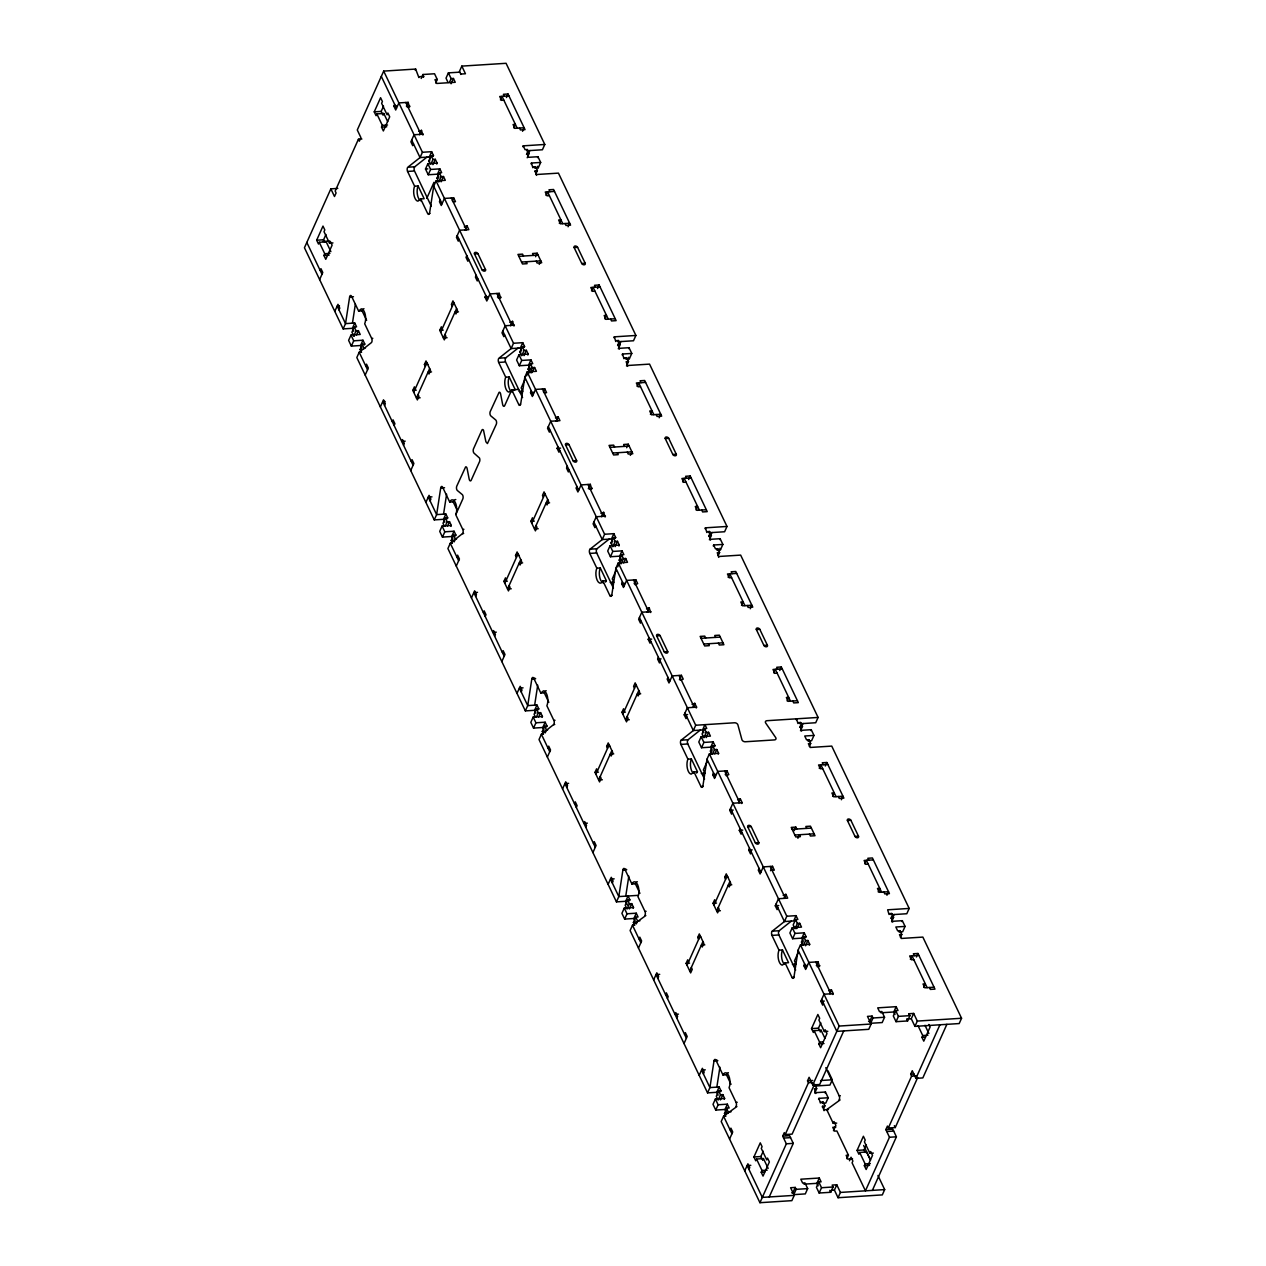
<?xml version="1.0" encoding="UTF-8"?>
<svg xmlns="http://www.w3.org/2000/svg" width="1266" height="1266" viewBox="0 0 1266 1266"><rect width="100%" height="100%" fill="white"/><g stroke="black" fill="none" stroke-linecap="round" stroke-linejoin="round"><path stroke-width="1.5" d="M363.975 308.714A8.688 3.988 86.4 0 0 362.076 310.819L358.61 311.04L351.552 296.26A2.611 1.203 86.4 0 0 349.622 296.972L345.523 323.621L343.149 328.907L352.391 328.321L354.765 323.02L345.523 323.621L337.183 306.103L339.494 305.961M352.454 323.178L355.366 304.141M439.856 168.869L437.466 174.17L428.24 174.755L430.614 169.454L439.856 168.869L441.676 172.698L439.365 172.841L436.992 178.142L438.811 181.956L441.185 176.654L443.496 176.512L445.315 180.326L436.074 180.911L433.7 186.213L429.617 212.862A2.611 1.203 86.4 0 1 427.671 213.574L420.692 198.952L417.938 201.167A8.688 3.988 86.4 0 1 414.093 195.534A8.688 3.988 86.4 0 1 414.615 186.213L407.573 171.432A2.611 1.203 86.4 0 1 407.842 167.207L420.043 157.57L422.417 152.268L383.693 71.102L415.644 69.06L418.888 77.59M456.124 513.838A8.688 3.988 86.4 0 0 455.127 502.143A8.688 3.988 86.4 0 0 449.715 502.032L442.657 487.252A2.611 1.203 86.4 0 0 440.71 487.964L436.628 514.613L434.254 519.899L443.48 519.313L445.869 514.012L436.628 514.613L428.272 497.095L431.975 496.858M443.559 514.17L446.613 494.183M530.945 359.861L528.571 365.162L519.329 365.747L521.719 360.446L530.945 359.861L532.764 363.69L530.454 363.833L528.08 369.134L529.9 372.948L532.29 367.646L534.584 367.504L536.42 371.318L527.178 371.903L524.804 377.205L520.706 403.854A2.611 1.203 86.4 0 1 518.775 404.566L511.749 389.865L518.68 389.422M534.917 678.165L533.761 678.244A2.611 1.203 86.4 0 0 531.815 678.956L527.732 705.605L525.343 710.891L534.584 710.305L536.958 705.004L527.732 705.605L519.376 688.087L523.064 687.849M534.648 705.162L537.718 685.175M621.4 563.053L623.378 558.638L625.689 558.496L627.509 562.31L618.283 562.895L615.893 568.197L611.81 594.846A2.611 1.203 86.4 0 1 609.864 595.558L602.885 580.936A8.688 3.988 86.4 0 1 597.251 580.382A8.688 3.988 86.4 0 1 596.824 568.197L589.766 553.416A2.611 1.203 86.4 0 1 590.035 549.191L602.236 539.553L604.61 534.252L527.178 371.903M626.005 869.156L624.85 869.236A2.611 1.203 86.4 0 0 622.904 869.948L618.821 896.581L616.447 901.883L626.148 901.265M625.752 896.154L628.822 876.167M712.505 754.045L714.483 749.63L716.793 749.488L718.613 753.302L709.371 753.887L706.998 759.189L702.915 785.838A2.611 1.203 86.4 0 1 700.968 786.55L693.99 771.928L691.236 774.143A8.688 3.988 86.4 0 1 687.391 768.509A8.688 3.988 86.4 0 1 687.913 759.189L680.871 744.408A2.611 1.203 86.4 0 1 681.14 740.183L693.325 730.545L695.714 725.244L618.283 562.895M717.11 1060.148L715.955 1060.228A2.611 1.203 86.4 0 0 714.008 1060.94L709.925 1087.573L707.552 1092.875L716.778 1092.289L719.151 1086.988L709.925 1087.573L701.57 1070.071L705.273 1069.833M716.841 1087.146L719.911 1067.159M803.594 945.037L805.572 940.622L807.882 940.48L809.702 944.294L800.476 944.879L798.086 950.18L794.004 976.83A2.611 1.203 86.4 0 1 792.057 977.542L785.094 962.92L782.341 965.135A8.688 3.988 86.4 0 1 778.495 959.501A8.688 3.988 86.4 0 1 779.017 950.18L771.959 935.4A2.611 1.203 86.4 0 1 772.228 931.175L784.429 921.537L786.803 916.236L709.371 753.887M337.785 188.412L330.853 188.856L304.441 247.74L343.149 328.907M383.693 71.102L357.281 129.987L360.921 137.614L359.338 141.159L358.42 139.244L361.886 139.023M358.42 139.244L335.174 191.055L336.091 192.97L334.493 196.499L330.853 188.856M330.885 251.649L326.185 241.822L319.269 242.265L318.478 244.037L316.658 240.224L322.988 226.092L324.808 229.906L324.017 231.678L329.492 243.135L332.958 242.914M376.857 113.908L376.065 115.681L374.245 111.851L380.591 97.719L382.411 101.549L381.62 103.306L387.079 114.763L387.871 113.006L389.706 116.82L383.361 130.952L381.541 127.138L382.332 125.366L376.857 113.908L383.788 113.465L387.697 121.647M324.792 242.328L323.574 239.78L325.963 234.479M382.395 113.956L381.177 111.408L383.551 106.122M382.997 115.238L383.788 113.465M329.492 243.135L330.284 241.363L332.103 245.177L325.758 259.308L323.938 255.495L324.729 253.722L319.269 242.265M320.171 270.449L320.963 268.693L322.783 272.506L319.618 279.58M409.535 107.04L408.111 102.34L398.885 102.926L395.704 110L393.884 106.17L394.675 104.413M415.169 70.121L415.644 69.06M406.402 106.17L408.111 102.34M407.241 107.199L409.931 106.17M421.198 78.476L422.986 74.504L434.539 73.76L437.261 79.489L435.678 83.018M423.509 77.289L422.986 74.504M334.794 311.404L337.975 304.346L339.794 308.16L339.003 309.933M418.777 131.379L421.483 130.351L422.907 135.051M413.507 143.881L412.716 145.653L410.896 141.824L414.061 134.766L423.303 134.18M419.489 134.766L421.483 130.351M459.938 72.146L448.386 72.874L446.012 78.175L448.053 82.48M449.541 82.148L451.123 78.603L448.386 72.874M451.06 83.762L453.434 78.46L451.123 78.603M526.64 150.781L542.418 149.768L544.791 144.466L506.068 63.3L461.821 66.117L459.447 71.418L460.903 74.472M430.187 158.899L429.269 156.984L431.643 151.683L422.417 152.268M354.306 336.076L351.901 332.293L354.274 326.992L356.585 326.85L354.765 323.02M430.155 163.82L428.778 160.94L431.168 155.655L433.478 155.496L431.643 151.683M353.72 336.107L356.094 330.806L358.405 330.663L360.224 334.477L350.999 335.079L348.609 340.38L351.347 346.109L360.588 345.507L362.962 340.222L353.72 340.807L351.347 346.109M428.24 174.755L425.503 169.027L427.876 163.725L437.118 163.14L435.298 159.326L432.988 159.469L431.01 163.884M433.083 156.383L433.478 155.496M356.426 335.079L358.405 330.663M432.909 164.627L435.298 159.326M436.723 164.026L437.118 163.14M426.784 198.366L433.985 182.288M361.459 352.344L360.098 349.479L362.472 344.178L364.782 344.036L362.962 340.222M364.386 344.922L364.782 344.036M363.896 348.878L362.472 344.178M441.122 181.813L443.496 176.512M365.716 365.953L366.507 364.181L368.343 368.01L365.162 375.068M440.236 199.901L439.444 201.674L441.264 205.488L444.429 198.43L453.671 197.844L455.491 201.658L453.181 201.8M452.342 200.788L453.671 197.844M500.434 99.887L502.016 96.358L517.193 128.183M506.447 97.545L508.03 94.001L503.409 94.301L504.327 96.216M380.354 406.908L383.519 399.834L385.339 403.648L384.548 405.421M464.321 226.883L467.027 225.854L468.847 229.668L459.605 230.254L456.44 237.328L458.26 241.141L459.052 239.385M465.049 230.27L467.027 225.854M513.79 127.898L515.373 124.369L513.062 124.511L514.882 128.341L524.124 127.755L522.542 131.284M392.286 421.657L393.077 419.885L394.913 423.714L394.122 425.471M466.806 255.605L466.015 257.378L467.834 261.192L468.626 259.435M418.033 394.501L418.951 396.4L417.369 399.929L412.811 390.387L414.393 386.858L415.295 388.757M425.344 366.396L424.426 364.481L426.009 360.952L430.567 370.495L428.984 374.024L428.082 372.125L431.532 371.903M444.983 334.43L445.901 336.345L444.303 339.874L439.761 330.331L441.343 326.802L442.245 328.701M522.842 146.729L523.238 145.843L544.791 144.466M413.713 392.302L426.927 362.851M440.663 332.246L453.877 302.796M526.972 150.401L527.368 149.515L525.058 149.657L523.238 145.843M429.665 368.58L416.451 398.03L420.138 397.793M456.615 308.524L443.401 337.975L447.088 337.737M526.482 154.373L529.188 153.344L527.368 149.515M527.21 157.759L529.188 153.344M476.206 275.355L475.415 277.112L477.25 280.941L478.042 279.169M403.522 445.205L404.313 443.448L402.493 439.619L401.702 441.391L405.167 441.169M531.04 163.915L531.435 163.029L540.677 162.444L537.939 156.715L528.713 157.3L526.878 153.487M532.859 167.745L531.435 163.029M537.544 157.601L537.939 156.715M535.17 167.587L535.565 166.701L533.255 166.859M534.695 171.559L537.385 170.53L535.565 166.701M534.6 167.982L538.303 167.745L540.677 162.444M535.676 174.36L537.385 170.53M536.515 175.373L535.091 170.673M411.276 461.441L412.067 459.685L413.887 463.498L410.722 470.572M500.64 298.032L499.215 293.332L489.974 293.918L486.809 300.991L484.989 297.162L485.78 295.405M497.491 297.162L499.215 293.332M498.329 298.19L501.035 297.146M545.978 195.391L547.561 191.846L562.753 223.686M535.581 256.729L537.164 253.2L532.559 253.485L533.461 255.4M425.898 502.396L429.063 495.338L430.883 499.152L430.092 500.925M509.866 322.371L512.572 321.342L513.996 326.042M504.612 334.873L503.821 336.645L501.985 332.816L505.166 325.758L514.392 325.172M510.594 325.758L512.572 321.342M539.237 264.372L540.819 260.828L521.576 262.062M559.335 223.402L560.933 219.873L558.623 220.015L560.442 223.829L569.668 223.243L568.086 226.772M436.074 180.911L513.505 343.26L511.132 348.561L498.946 358.199A2.611 1.203 86.4 0 0 498.662 362.424L505.72 377.205A8.688 3.988 86.4 0 0 505.102 386.083A8.688 3.988 86.4 0 0 508.6 392.064L511.369 390.719M521.592 350.524L520.373 347.976L522.747 342.675L513.505 343.26M444.366 526.15L443.005 523.285L445.379 517.984L447.689 517.841L445.869 514.012M521.244 354.812L519.883 351.932L522.257 346.647L524.567 346.488L522.747 342.675M445.221 526.213L447.199 521.798L449.509 521.655L451.329 525.469L442.087 526.07L439.713 531.372L442.451 537.101L451.677 536.499L454.067 531.214L444.825 531.799L442.451 537.101M521.703 355.762L524.077 350.46L526.387 350.318L528.207 354.132L518.981 354.717L516.607 360.019L519.329 365.747M447.294 518.728L447.689 517.841M524.171 347.375L524.567 346.488M447.531 526.07L449.509 521.655M524.013 355.619L526.387 350.318M511.749 389.865L504.675 405.658A2.611 1.203 86.4 0 1 502.649 404.519L500.624 394.043A2.611 1.203 86.4 0 0 499.105 392.286L490.227 411.577A2.611 1.203 86.4 0 0 490.812 415.897L495.718 419.964A2.611 1.203 86.4 0 1 496.304 424.284L487.442 443.575L485.907 441.818L483.517 430.25A2.611 1.203 86.4 0 0 481.871 430.203L473.484 448.876A2.611 1.203 86.4 0 0 474.07 453.196L479.498 458.039A2.611 1.203 86.4 0 1 479.561 461.599L471.189 480.257A2.611 1.203 86.4 0 1 469.18 479.118L467.138 468.642A2.611 1.203 86.4 0 0 465.619 466.901L456.757 486.176A2.611 1.203 86.4 0 0 457.343 490.496L462.248 494.563A2.611 1.203 86.4 0 1 462.834 498.899L455.744 514.692L462.755 529.394A2.611 1.203 86.4 0 1 462.486 533.619L450.285 543.256L447.911 548.558L525.343 710.891M450.933 526.355L451.329 525.469M527.811 355.018L528.207 354.132M452.405 543.019L451.202 540.471L453.576 535.17L455.887 535.027L454.067 531.214M525.026 379.309L521.165 387.918L522.083 389.833L520.5 393.362M526.577 375.875L529.663 368.992M455.491 535.914L455.887 535.027M454.083 541.943L455.396 539L453.576 535.17M534.584 367.504L531.641 372.837M456.82 556.945L457.612 555.173L459.431 559.002L456.266 566.06M544.269 392.792L546.58 392.65L544.76 388.836L535.534 389.422L532.353 396.48L530.533 392.666L531.324 390.893M543.446 391.78L544.76 388.836M591.523 290.879L593.121 287.35L608.297 319.174M597.552 288.537L599.135 284.992L594.514 285.293L595.416 287.208M471.443 597.9L474.623 590.826L476.443 594.64L475.652 596.413M555.426 417.875L558.132 416.846L559.952 420.66L550.71 421.246L547.545 428.319L549.365 432.133L550.156 430.377M556.138 421.262L558.132 416.846M604.895 318.89L606.477 315.361L604.167 315.503L605.987 319.333L615.229 318.747M483.39 612.649L484.182 610.877L486.002 614.706L485.21 616.463M559.714 450.427L558.923 452.184L557.103 448.37L557.895 446.597M509.138 585.478L510.04 587.392L508.457 590.921L503.9 581.379L505.482 577.85L506.4 579.749M516.433 557.388L515.531 555.473L517.114 551.944L521.671 561.487L520.089 565.016L519.171 563.117L522.636 562.895M536.088 525.422L536.99 527.336L535.407 530.865L530.85 521.323L532.432 517.794L533.35 519.693M613.947 337.721L614.342 336.835L635.896 335.458L558.448 173.126L536.911 174.486M504.817 583.294L518.031 553.843M531.767 523.222L544.981 493.787M615.767 341.535L614.342 336.835M618.077 341.393L618.473 340.507L616.162 340.649M520.753 559.572L507.555 589.022L511.242 588.785M547.703 499.516L534.505 528.966L538.192 528.729M617.586 345.365L620.293 344.336L618.473 340.507M618.314 348.751L620.293 344.336M619.406 349.179L617.982 344.479M567.31 466.347L566.519 468.103L568.339 471.933L569.13 470.161M494.626 636.197L495.417 634.44L493.598 630.61L492.806 632.383L496.272 632.161M622.144 354.907L622.54 354.021L631.781 353.436L629.044 347.707L619.802 348.292M623.964 358.721L622.54 354.021M628.648 348.593L629.044 347.707M635.896 335.458L633.506 340.76L617.729 341.773M626.274 358.579L626.67 357.692L624.36 357.851M625.705 358.974L629.392 358.737L631.781 353.436M626.512 365.937L628.49 361.522L626.67 357.692M627.604 366.365L626.179 361.665L628.49 361.522M502.365 652.433L503.156 650.677L504.992 654.49L501.811 661.564M576.885 486.397L576.077 488.154L577.913 491.983L581.078 484.91L590.32 484.324L591.744 489.024M588.326 488.739L590.32 484.324M589.434 489.182L592.14 488.138M637.083 386.383L638.665 382.838L653.842 414.678M626.686 447.721L628.268 444.192L623.647 444.477L624.565 446.392M517.003 693.388L520.168 686.33L521.988 690.144L521.196 691.916M600.97 513.363L603.676 512.334L605.101 517.034M595.7 525.865L594.909 527.637L593.089 523.808L596.254 516.75L605.496 516.164M601.698 516.75L603.676 512.334M630.326 455.364L631.908 451.82L612.665 453.054M650.439 414.393L652.022 410.864L649.711 411.007L651.531 414.821L660.773 414.235L659.19 417.764M612.681 541.516L611.462 538.968L613.852 533.666L604.61 534.252M535.455 717.142L534.094 714.277L536.467 708.976L538.778 708.833L536.958 705.004M613.361 537.639L615.181 541.452L612.807 546.754L610.987 542.924L613.361 537.639L615.672 537.48L613.852 533.666M536.309 717.205L538.303 712.79L540.598 712.647L542.434 716.461L533.192 717.062L530.818 722.364L533.54 728.092L542.782 727.491L545.155 722.206L535.929 722.791L533.54 728.092M615.181 541.452L617.491 541.31L619.311 545.124L610.07 545.709L607.696 551.011L610.434 556.739L619.675 556.154L622.049 550.852L612.807 551.438L610.434 556.739M538.382 709.704L538.778 708.833M615.276 538.366L615.672 537.48M538.62 717.062L540.598 712.647M615.118 546.611L617.491 541.31M542.038 717.347L542.434 716.461M618.916 546.01L619.311 545.124M543.51 734.011L542.291 731.463L544.681 726.162L546.975 726.019L545.155 722.206M621.005 563.94L619.185 560.126L621.559 554.825L623.869 554.666L622.049 550.852M616.131 570.301L612.269 578.91L613.187 580.825L611.589 584.354M617.681 566.867L620.767 559.983M546.58 726.906L546.975 726.019M545.171 732.935L546.501 729.991L544.681 726.162M623.711 562.911L625.689 558.496M547.925 747.937L548.716 746.165L550.536 749.994L547.355 757.052M634.978 584.67L637.684 583.642L635.864 579.828L626.623 580.414L623.458 587.471L621.638 583.658L622.429 581.885M634.139 583.642L635.864 579.828M682.627 481.871L684.21 478.342L699.402 510.166M688.641 479.529L690.223 475.984L685.618 476.285L686.52 478.2M562.547 788.892L565.712 781.818L567.532 785.632L566.741 787.405M646.515 608.867L649.221 607.838L650.645 612.538M641.261 621.369L640.454 623.125L638.634 619.311L641.815 612.238L651.04 611.652M647.243 612.253L649.221 607.838M695.984 509.881L697.566 506.353L695.271 506.495L697.091 510.325L706.317 509.739M574.495 803.641L575.286 801.869L577.106 805.698L576.315 807.455M650.819 641.419L650.028 643.175L648.208 639.362L648.999 637.589M600.226 776.469L601.144 778.384L599.562 781.913L595.004 772.371L596.587 768.842L597.505 770.741M607.538 748.38L606.636 746.465L608.218 742.936L612.776 752.479L611.177 756.008L610.275 754.109L613.741 753.887M627.176 716.414L628.094 718.328L626.512 721.857L621.954 712.315L623.537 708.786L624.455 710.685M705.035 528.713L705.431 527.827L726.985 526.45L649.553 364.117L627.999 365.478M595.906 774.286L609.12 744.835M622.856 714.214L636.07 684.779M706.855 532.527L705.431 527.827M709.166 532.385L709.561 531.498L707.267 531.641M611.858 750.564L598.644 780.014L602.347 779.777M638.808 690.508L625.594 719.958L629.297 719.721M708.691 536.357L711.397 535.328L709.561 531.498M709.403 539.743L711.397 535.328M710.511 540.171L709.087 535.471M660.235 661.153L659.444 662.925L657.624 659.095L658.415 657.339M585.731 827.189L586.522 825.432L584.702 821.602L583.895 823.375L587.361 823.153M713.233 545.899L713.644 545.013L722.87 544.427L720.132 538.699L710.906 539.284M719.737 539.585L720.132 538.699M726.985 526.45L724.611 531.752L708.833 532.764M717.363 549.571L717.775 548.684L715.464 548.843L713.644 545.013M716.793 549.966L720.496 549.729L722.87 544.427M718.265 555.457L719.594 552.514L717.775 548.684M718.708 557.356L717.284 552.656L719.594 552.514M593.469 843.425L594.26 841.668L596.08 845.482L592.915 852.556M667.973 677.389L667.182 679.146L669.002 682.975L672.183 675.902L681.409 675.316L683.229 679.13L680.522 680.174M679.431 679.731L681.409 675.316M728.172 577.375L729.754 573.83L744.946 605.67M608.091 884.38L611.272 877.322L613.092 881.136L612.301 882.908M686.805 716.857L686.014 718.629L684.194 714.799L687.359 707.741L696.601 707.156L694.765 703.326L692.075 704.355M693.056 707.156L694.765 703.326M741.544 605.385L743.126 601.856L740.816 601.999L742.636 605.813L751.877 605.227L750.279 608.756M696.205 708.026L696.601 707.156M626.559 908.133L625.198 905.269L627.572 899.968L629.882 899.825L628.063 895.996L625.689 901.297L627.509 905.127M704.466 728.63L706.286 732.444L703.896 737.746L702.076 733.916L704.466 728.63L706.76 728.472L704.94 724.658L702.567 729.96L703.928 732.824M627.018 909.083L629.392 903.782L631.702 903.639L633.522 907.453L624.296 908.054L621.907 913.34L624.644 919.084L633.886 918.483L636.26 913.182L627.018 913.783L624.644 919.084M706.286 732.444L708.596 732.302L710.416 736.116L701.174 736.701L698.8 742.003L701.522 747.731L710.764 747.146L713.138 741.844L703.912 742.43L701.522 747.731M629.487 900.696L629.882 899.825M629.329 908.941L631.702 903.639M706.206 737.603L708.596 732.302M633.127 908.339L633.522 907.453M634.757 925.319L633.396 922.455L635.769 917.154L638.08 917.011L636.26 913.182M711.65 753.982L710.273 751.118L712.663 745.816L714.974 745.658L713.138 741.844M707.235 761.293L703.374 769.902L704.276 771.817L702.693 775.346M710.321 754.409L711.856 750.975M714.562 746.544L714.974 745.658M636.276 923.927L637.589 920.983L635.769 917.154M714.799 753.903L716.793 749.488M718.218 754.188L718.613 753.302M639.014 938.929L639.805 937.157L641.625 940.986L638.46 948.044M726.083 775.662L728.789 774.634L726.953 770.82L717.727 771.405L714.546 778.463L712.726 774.65L713.518 772.877M725.244 774.634L726.953 770.82M773.732 672.863L775.314 669.334L790.49 701.158M779.745 670.521L781.328 666.976L776.707 667.277L777.625 669.192M653.652 979.884L656.817 972.81L658.636 976.624L657.845 978.396M732.349 812.361L731.558 814.117L729.738 810.303L732.903 803.23L742.145 802.644L740.325 798.83L737.619 799.859M738.6 802.66L740.325 798.83M787.088 700.873L788.671 697.344L786.36 697.487L788.18 701.317L797.422 700.731M741.749 803.53L742.145 802.644M665.584 994.633L666.375 992.861L668.195 996.69L667.404 998.447M741.923 832.411L741.116 834.167L739.297 830.354L740.088 828.581M691.331 967.461L692.249 969.376L690.65 972.905L686.109 963.363L687.691 959.834L688.593 961.733M698.642 939.356L697.724 937.457L699.307 933.928L703.864 943.471L702.282 947L701.364 945.101L704.83 944.879M718.281 907.405L719.199 909.32L717.6 912.849L713.043 903.307L714.641 899.778L715.543 901.677M725.592 879.3L724.674 877.401L726.257 873.857L730.814 883.415L729.232 886.944L728.314 885.029L731.78 884.807M796.14 719.705L796.536 718.819L797.96 723.519M687.011 965.278L700.225 935.827M713.961 905.206L727.175 875.771M800.27 723.377L800.666 722.49L798.355 722.633M689.748 971.006L702.962 941.556M729.912 881.5L716.698 910.95L720.386 910.713M799.78 727.349L802.486 726.32L800.666 722.49M800.508 730.735L802.486 726.32M801.6 731.162L800.175 726.462M751.324 852.145L750.532 853.901L748.712 850.087L749.504 848.315M676.819 1018.18L677.611 1016.424L675.791 1012.594L675 1014.367L678.465 1014.145M810.841 730.577L811.237 729.691L801.995 730.276M719.104 556.47L740.657 555.109L818.089 717.442L815.715 722.744L799.938 723.756M808.468 740.563L808.863 739.676L806.553 739.835L804.733 736.005L813.975 735.419L811.237 729.691M813.975 735.419L811.585 740.721L807.898 740.958M809.37 746.449L810.683 743.506L808.863 739.676M684.574 1034.417L685.365 1032.66L687.185 1036.474L684.004 1043.548M759.078 868.381L758.287 870.138L760.106 873.967L763.271 866.893L772.513 866.308L774.333 870.122L772.023 870.28M770.535 870.723L772.513 866.308M819.276 768.367L820.859 764.822L836.051 796.662M794.257 830.638L795.839 827.109L791.218 827.394L795.776 836.953L800.397 836.652L799.479 834.737L797.896 838.282M825.29 766.009L826.872 762.48L822.251 762.765L823.169 764.68M699.196 1075.372L702.361 1068.314L704.181 1072.128L703.39 1073.9M777.894 907.849L777.102 909.621L775.283 905.791L778.463 898.733L787.689 898.148L785.87 894.318L783.163 895.347M784.16 898.148L785.87 894.318M832.632 796.377L834.215 792.848L831.904 792.991L833.74 796.805L842.966 796.219L841.384 799.748M786.803 916.236L796.045 915.65L793.671 920.952L784.429 921.537L776.074 904.035M718.677 1090.96L720.496 1094.774L718.107 1100.075L716.287 1096.261L718.677 1090.96L720.987 1090.817L719.151 1086.988M795.554 919.622L797.374 923.436L795.001 928.738L793.181 924.908L795.554 919.622L797.865 919.464L796.045 915.65M720.496 1094.774L722.807 1094.631L724.627 1098.445L715.385 1099.046L713.011 1104.332L715.749 1110.076L724.975 1109.475L727.349 1104.174L718.123 1104.775L715.749 1110.076M797.374 923.436L799.685 923.294L801.505 927.108L792.279 927.693L789.889 932.995L792.627 938.723L801.869 938.138L804.242 932.836L795.001 933.422L792.627 938.723M720.576 1091.688L720.987 1090.817M720.417 1099.932L722.807 1094.631M799.685 923.294L796.725 928.627M724.231 1099.331L724.627 1098.445M725.861 1116.311L724.484 1113.447L726.874 1108.146L729.184 1108.003L727.349 1104.174M802.739 944.974L801.378 942.11L803.752 936.808L806.062 936.65L804.242 932.836M798.324 952.285L794.462 960.894L795.38 962.809L793.798 966.338M801.41 945.401L802.961 941.967M805.667 937.536L806.062 936.65M728.298 1112.846L726.874 1108.146M805.508 945.781L807.882 940.48M809.306 945.18L809.702 944.294M730.118 1129.921L730.909 1128.148L732.729 1131.978L729.564 1139.036M819.482 966.512L818.058 961.812L808.816 962.397L805.651 969.455L803.831 965.642L804.622 963.869M816.348 965.626L818.058 961.812M817.171 966.654L819.877 965.626M864.82 863.855L866.403 860.326L881.595 892.15M744.74 1170.876L747.905 1163.802L749.741 1167.616L748.95 1169.388M823.454 1003.337L822.663 1005.109L820.843 1001.295L824.008 994.221L833.25 993.636L831.414 989.822L828.708 990.851M756.53 1159.023L755.739 1160.795L753.919 1156.982L760.265 1142.85L762.085 1146.664L761.293 1148.436L766.753 1159.893L767.544 1158.121L769.38 1161.951L763.034 1176.082L761.214 1172.253L762.005 1170.496L756.53 1159.023L763.461 1158.58L768.145 1168.407M824.973 1038.405L821.064 1030.223L814.133 1030.666L813.342 1032.439L811.522 1028.609L817.868 1014.477L819.688 1018.307L818.896 1020.064L824.356 1031.537L827.822 1031.315M829.705 993.652L831.414 989.822M878.193 891.865L879.775 888.336L877.465 888.479L879.284 892.308L888.526 891.723L886.928 895.252M832.838 994.522L833.25 993.636M762.069 1159.086L760.85 1156.538L763.224 1151.237M819.656 1030.714L818.453 1028.166L820.827 1022.881M762.67 1160.352L763.461 1158.58M820.273 1031.996L821.064 1030.223M824.356 1031.537L825.147 1029.764L826.967 1033.578L820.637 1047.71L818.801 1043.896L819.608 1042.124L814.133 1030.666M877.955 1175.481L884.681 1189.597L882.307 1194.898L838.045 1197.715L840.418 1192.43L836.779 1184.786L832.158 1185.071L833.075 1186.986L830.702 1192.287L819.149 1193.015L816.412 1187.286L818.801 1181.985L821.112 1181.843L819.276 1178.029L800.808 1179.2L802.628 1183.03L804.939 1182.871L807.676 1188.6L805.303 1193.901L793.75 1194.645L796.124 1189.344L795.222 1187.429L790.601 1187.73L794.241 1195.373L791.867 1200.659L759.932 1202.7L786.344 1143.815L782.705 1136.172L784.287 1132.643L785.205 1134.558L792.12 1134.114L814.576 1084.092M785.205 1134.558L808.452 1082.747L807.534 1080.832L809.116 1077.303L812.772 1084.93L819.688 1084.503L843.742 1030.92M812.772 1084.93L839.184 1026.061L800.476 944.879M889.064 914.511L887.64 909.811L909.178 908.434L831.746 746.101L810.208 747.462L808.373 743.648L810.683 743.506M814.481 1085.706L814.877 1084.835L816.697 1088.649L814.718 1093.064M891.375 914.368L891.77 913.482L889.46 913.625M890.884 918.341L893.59 917.296L891.77 913.482M891.612 921.727L893.59 917.296M769.237 1196.956L793.276 1143.372L789.636 1135.744L782.705 1136.172M815.81 1093.492L814.386 1088.792L816.697 1088.649M892.704 922.154L891.28 917.454M818.548 1099.22L818.944 1098.35L828.186 1097.749L825.448 1092.02L816.222 1092.621M820.368 1103.05L818.944 1098.35M825.052 1092.906L825.448 1092.02M901.946 921.569L902.342 920.683L893.1 921.268M828.043 1070.862L832.3 1079.787L829.926 1085.089L814.244 1086.086M909.178 908.434L906.804 913.736L891.137 914.732M822.678 1102.908L823.074 1102.021L820.764 1102.164M899.572 931.554L899.968 930.668L897.657 930.827L895.837 926.997L905.063 926.411L902.342 920.683M822.188 1106.864L824.894 1105.835L823.074 1102.021M828.186 1097.749L825.812 1103.05L822.109 1103.287M905.063 926.411L902.69 931.713L899.002 931.95M823.58 1108.779L824.894 1105.835M900.458 937.441L901.788 934.498L899.968 930.668M824.024 1110.693L822.583 1105.978M795.222 1187.429L792.848 1192.73L791.693 1192.809M901.788 934.498L899.477 934.64L901.297 938.454L922.851 937.093L961.559 1018.26L959.185 1023.561L914.938 1026.378L917.312 1021.076L913.672 1013.433L909.051 1013.734L909.953 1015.648L907.58 1020.95L896.043 1021.678L893.305 1015.949L895.679 1010.648L897.99 1010.505L896.17 1006.676L877.702 1007.863L879.522 1011.676L881.832 1011.534L884.554 1017.263L882.18 1022.564L870.644 1023.292L869.726 1021.393L872.1 1016.092L867.479 1016.376L871.135 1024.02L868.745 1029.321L836.81 1031.363L821.634 999.523M870.644 1023.292L873.018 1017.991L872.1 1016.092M836.715 1123.116L833.25 1123.338L834.041 1121.581L835.861 1125.395L833.487 1130.696M910.381 959.359L911.963 955.814L927.139 987.654M916.394 957.001L917.977 953.472L913.356 953.757L914.274 955.672M818.121 1185.878L816.902 1183.33L819.276 1178.029M894.999 1014.525L893.796 1011.977L896.17 1006.676M819.149 1193.015L821.523 1187.73L818.801 1181.985M896.043 1021.678L898.417 1016.376L895.679 1010.648M908.656 1014.62L909.051 1013.734M846.843 1158.707L848.442 1155.178L836.889 1130.981L834.579 1131.124L832.759 1127.31L835.845 1127.12M923.737 987.369L925.319 983.84L923.009 983.983L924.829 987.797L934.071 987.211M838.045 1197.715L834.405 1190.087L836.779 1184.786M914.938 1026.378L911.283 1018.734L913.672 1013.433M849.47 1160.764L851.053 1157.235L852.873 1161.049L852.081 1162.821L865.438 1190.831L889.476 1137.248L885.836 1129.604L887.419 1126.075L888.336 1127.99L895.268 1127.547L917.708 1077.508M870.502 1160.194L866.593 1152.013L859.677 1152.456L858.886 1154.228L857.066 1150.398L863.396 1136.267L865.216 1140.096L864.425 1141.853L869.9 1153.31L873.366 1153.104M865.2 1152.503L863.982 1149.955L866.371 1144.67M869.9 1153.31L870.692 1151.554L872.511 1155.367L866.166 1169.499L864.346 1165.685L865.137 1163.913L859.677 1152.456M928.896 1024.463L930.114 1027.011L923.769 1041.143L921.949 1037.329L922.74 1035.556L918.056 1025.729M888.336 1127.99L911.583 1076.163L910.681 1074.264L912.264 1070.72L915.904 1078.363L922.835 1077.92L946.873 1024.336M915.904 1078.363L939.942 1024.78M872.369 1190.388L896.407 1136.805L892.767 1129.161L885.836 1129.604M358.61 311.04L361.332 308.825A8.688 3.988 86.4 0 1 365.209 314.427A8.688 3.988 86.4 0 1 364.687 323.779L371.666 338.402A2.611 1.203 86.4 0 1 371.381 342.627L359.196 352.264L356.822 357.566L434.254 519.899M533.761 678.244L540.804 693.024L543.525 690.809A8.688 3.988 86.4 0 1 547.403 696.411A8.688 3.988 86.4 0 1 546.88 705.763L553.859 720.386A2.611 1.203 86.4 0 1 553.59 724.611L541.389 734.248L539.015 739.55L616.447 901.883M408.997 167.144L414.773 166.764L426.959 157.126M527.052 152.964L530.106 150.559M500.102 358.136L505.862 357.756L518.063 348.118M618.156 343.956L621.195 341.551M590.035 549.191L596.966 548.748L609.168 539.11M709.245 534.948L712.299 532.543M681.14 740.183L688.071 739.74L700.256 730.102M800.349 725.94L803.388 723.535M645.834 915.524L632.494 925.24L630.104 930.542L707.552 1092.875M772.228 931.175L779.16 930.732L791.361 921.094M891.438 916.932L894.492 914.527M736.939 1106.516L723.582 1116.232L721.209 1121.534L759.932 1202.7M840.07 1099.948L826.73 1109.649L833.25 1123.338M419.283 76.704L423.904 76.403M460.84 74.061L465.461 73.76L461.821 66.117M437.261 79.489L434.966 79.647L436.786 83.461L455.254 82.29L453.434 78.46M508.948 95.915L499.706 96.501L501.526 100.331L503.836 100.172M393.884 106.17L397.35 105.948M374.245 111.851L381.177 111.408M382.332 125.366L387.523 125.033M381.541 127.138L386.731 126.806M429.269 156.984L420.043 157.57L411.687 140.067M428.778 160.94L429.934 160.877M425.503 169.027L427.813 168.884M407.573 171.432L413.349 171.068M436.992 178.142L438.716 178.031M414.615 186.213L418.081 185.991L424.157 198.73L420.692 198.952M554.492 191.419L545.25 192.005L547.086 195.819L549.381 195.676M428.826 213.495L429.981 213.432M316.658 240.224L323.574 239.78M322.783 241.426L329.366 240.999M324.729 253.722L329.92 253.39M323.938 255.495L329.128 255.162M474.465 253.912L477.931 253.691L485.511 269.611A1.946 1.313 24.2 0 1 484.467 271.146A1.946 1.313 24.2 0 1 482.061 269.832L474.465 253.912A1.946 1.313 24.2 0 1 475.51 252.361A1.946 1.313 24.2 0 1 477.931 253.691M574.131 247.566L577.597 247.345L585.193 263.249A1.946 1.313 24.2 0 1 584.148 264.8A1.946 1.313 24.2 0 1 581.727 263.47L574.131 247.566A1.946 1.313 24.2 0 1 575.191 246.015A1.946 1.313 24.2 0 1 577.597 247.345M518.838 256.333L538.082 255.099M482.061 269.832L485.511 269.611M581.727 263.47L585.193 263.249M349.622 296.972L353.467 296.735M600.037 286.907L590.811 287.493L592.63 291.322L594.941 291.164M484.989 297.162L488.454 296.94M458.482 311.832L455.032 312.053L455.934 313.968L457.517 310.439L452.959 300.881L451.376 304.426L452.294 306.325M439.761 330.331L443.227 330.109M371.666 338.402L372.805 338.323M364.291 348.008L365.447 347.928M360.098 349.479L361.253 349.4M361.506 352.122L359.196 352.264L367.551 369.767M520.373 347.976L511.132 348.561L502.776 331.059M519.883 351.932L521.038 351.869M424.426 364.481L427.892 364.26M498.662 362.424L504.438 362.06M528.08 369.134L530.391 368.976M505.72 377.205L509.185 376.983L515.215 389.643L513.11 390.608M412.811 390.387L416.277 390.165M645.597 382.411L636.355 382.997L638.175 386.81L640.485 386.668M519.123 391.479L522.826 391.241M385.038 401.449L382.728 401.607L413.096 465.271M530.533 392.666L533.999 392.444M518.775 404.566L520.5 404.455M565.554 444.904L569.02 444.683L576.616 460.602A1.946 1.313 24.2 0 1 575.571 462.137A1.946 1.313 24.2 0 1 573.15 460.824L565.554 444.904A1.946 1.313 24.2 0 1 566.614 443.353A1.946 1.313 24.2 0 1 569.02 444.683M665.236 438.558L668.701 438.337L676.281 454.241A1.946 1.313 24.2 0 1 675.237 455.792A1.946 1.313 24.2 0 1 672.832 454.462L665.236 438.558A1.946 1.313 24.2 0 1 666.28 437.007A1.946 1.313 24.2 0 1 668.701 438.337M557.103 448.37L560.569 448.148M609.943 447.325L629.186 446.091M573.15 460.824L576.616 460.602M672.832 454.462L676.281 454.241M440.71 487.964L444.556 487.726M691.141 477.899L681.899 478.485L683.719 482.314L686.03 482.156M449.715 502.032L453.165 501.811A8.688 3.988 86.4 0 1 455.776 499.579M549.586 502.824L546.121 503.045L547.039 504.96L548.621 501.431L544.063 491.873L542.481 495.417L543.383 497.316M530.85 521.323L534.315 521.101M462.755 529.394L463.91 529.315M462.486 533.619L463.641 533.54M455.396 539L456.551 538.92M451.202 540.471L452.358 540.392M452.025 543.146L450.285 543.256L458.64 560.759M611.462 538.968L602.236 539.553L593.881 522.051M610.987 542.924L612.143 542.861M515.531 555.473L518.997 555.252M589.766 553.416L596.697 552.973L613.44 588.089M619.185 560.126L621.495 559.968M596.824 568.197L600.29 567.975L606.351 580.714A8.688 3.988 86.4 0 1 605.48 582.075M503.9 581.379L507.365 581.157M602.885 580.936L606.351 580.714M736.685 573.403L727.459 573.989L729.279 577.802L731.59 577.66M610.228 582.471L613.915 582.233M477.519 592.361L473.832 592.599L504.185 656.263M621.638 583.658L625.103 583.436M609.864 595.558L612.174 595.416M656.658 635.896L660.124 635.674L667.72 651.594A1.946 1.313 24.2 0 1 666.66 653.129A1.946 1.313 24.2 0 1 664.254 651.816L656.658 635.896A1.946 1.313 24.2 0 1 657.703 634.345A1.946 1.313 24.2 0 1 660.124 635.674M756.34 629.55L759.79 629.329L767.386 645.233A1.946 1.313 24.2 0 1 766.341 646.784A1.946 1.313 24.2 0 1 763.92 645.454L756.34 629.55A1.946 1.313 24.2 0 1 757.385 627.999A1.946 1.313 24.2 0 1 759.79 629.329M648.208 639.362L651.673 639.14M701.032 638.317L720.275 637.083M703.769 644.046L723.013 642.812M664.254 651.816L667.72 651.594M763.92 645.454L767.386 645.233M657.624 659.095L661.074 658.874M531.815 678.956L535.66 678.718M782.246 668.891L773.004 669.477L774.824 673.306L777.134 673.148M540.804 693.024L544.269 692.803A8.688 3.988 86.4 0 1 546.184 690.698M640.691 693.815L637.225 694.037L638.127 695.952L639.726 692.423L635.168 682.865L633.586 686.409L634.488 688.308M621.954 712.315L625.42 712.093M553.859 720.386L555.014 720.307M684.194 714.799L687.644 714.578M553.59 724.611L554.745 724.532M546.501 729.991L547.656 729.912M542.291 731.463L544.032 731.352M543.114 734.138L541.389 734.248L549.745 751.751M695.714 725.244L734.549 722.775A2.611 1.741 24.2 0 1 737.888 724.848L741.923 739.692A2.611 1.741 24.2 0 0 745.263 741.765L774.444 739.914A2.611 1.741 24.2 0 0 775.662 737.54L765.724 723.076A2.611 1.741 24.2 0 1 766.943 720.702L818.089 717.442M703.041 729.928L693.325 730.545L684.985 713.043M606.636 746.465L610.085 746.244M680.871 744.408L687.786 743.965L704.545 779.081M687.913 759.189L691.378 758.967L697.455 771.706A8.688 3.988 86.4 0 1 696.585 773.067M595.004 772.371L598.47 772.149M693.99 771.928L697.455 771.706M827.79 764.395L818.548 764.981L820.368 768.794L822.678 768.652M701.317 773.463L705.02 773.225M568.624 783.353L564.921 783.591L595.289 847.255M712.726 774.65L716.192 774.428M700.968 786.55L703.279 786.408M729.738 810.303L733.204 810.082M747.763 826.888L751.229 826.666L758.809 842.586A1.946 1.313 24.2 0 1 757.764 844.121A1.946 1.313 24.2 0 1 755.343 842.808L747.763 826.888A1.946 1.313 24.2 0 1 748.807 825.337A1.946 1.313 24.2 0 1 751.229 826.666M847.429 820.542L850.894 820.321L858.49 836.225A1.946 1.313 24.2 0 1 857.43 837.775A1.946 1.313 24.2 0 1 855.025 836.446L847.429 820.542A1.946 1.313 24.2 0 1 848.473 818.991A1.946 1.313 24.2 0 1 850.894 820.321M739.297 830.354L742.762 830.132M792.136 829.309L811.379 828.075M794.874 835.038L814.117 833.803M755.343 842.808L758.809 842.586M855.025 836.446L858.49 836.225M748.712 850.087L752.178 849.866M622.904 869.948L626.765 869.71M873.334 859.883L864.108 860.469L865.928 864.298L868.239 864.14M614.168 878.841L610.465 879.079L618.821 896.581L638.238 895.347M724.674 877.401L728.14 877.18M624.85 869.236L631.908 884.016L635.374 883.795A8.688 3.988 86.4 0 1 637.273 881.69M713.043 903.307L716.509 903.085M631.908 884.016A8.688 3.988 86.4 0 1 637.558 884.57A8.688 3.988 86.4 0 1 637.985 896.755L644.948 911.378L646.103 911.298M775.283 905.791L778.748 905.57M637.589 920.983L639.9 920.825M633.396 922.455L635.706 922.313M634.219 925.13L632.494 925.24L640.833 942.743M697.724 937.457L701.19 937.236M771.959 935.4L778.891 934.957L795.649 970.072M779.017 950.18L782.483 949.959L788.56 962.698L785.094 962.92M686.109 963.363L689.559 963.141M918.879 955.387L909.653 955.972L911.473 959.786L913.783 959.644M792.421 964.455L796.108 964.217M659.713 974.345L656.025 974.583L686.394 1038.247M803.831 965.642L807.297 965.42M792.057 977.542L794.368 977.399M820.843 1001.295L824.293 1001.074M880.867 1012.8L893.796 1011.977M873.018 1017.991L884.554 1017.263M898.417 1016.376L909.953 1015.648M868.571 1021.456L869.726 1021.393M906.678 1019.035L911.283 1018.734M839.184 1026.061L871.135 1024.02M917.312 1021.076L961.559 1018.26M811.522 1028.609L818.453 1028.166M819.608 1042.124L823.058 1041.902M922.74 1035.556L927.931 1035.224M818.801 1043.896L824.008 1043.564M921.949 1037.329L925.414 1037.107M714.008 1060.94L717.854 1060.702M715.955 1060.228L722.997 1075.008L726.462 1074.787A8.688 3.988 86.4 0 1 728.377 1072.682M807.534 1080.832L812.74 1080.499M910.681 1074.264L914.131 1074.043M820.542 1080.531L832.3 1079.787M808.452 1082.747L811.917 1082.525M911.583 1076.163L916.774 1075.831M722.997 1075.008A8.688 3.988 86.4 0 1 728.646 1075.562A8.688 3.988 86.4 0 1 729.074 1087.747L736.052 1102.37L737.208 1102.29M825.78 1067.697L839.184 1095.802L840.339 1095.723M728.694 1111.975L731.004 1111.817M724.484 1113.447L726.795 1113.305M725.323 1116.121L723.582 1116.232L731.938 1133.735M824.419 1109.807L828.455 1109.554M783.607 1138.087L790.538 1137.643M886.754 1131.519L893.669 1131.076M786.344 1143.815L793.276 1143.372M889.476 1137.248L896.407 1136.805M753.919 1156.982L760.85 1156.538M857.066 1150.398L863.982 1149.955M848.442 1155.178L846.131 1155.32L847.951 1159.15L852.572 1158.849M750.817 1165.337L747.114 1165.575L762.306 1197.399L794.241 1195.373M762.005 1170.496L767.196 1170.164M865.137 1163.913L870.328 1163.581M761.214 1172.253L764.68 1172.031M864.346 1165.685L869.536 1165.353M803.973 1184.153L816.902 1183.33M796.124 1189.344L807.676 1188.6M821.523 1187.73L833.075 1186.986M831.319 1190.277L834.405 1190.087M840.418 1192.43L884.681 1189.597M508.03 94.001L525.042 129.654L520.421 129.955L519.503 128.04M599.135 284.992L616.131 320.646L611.51 320.947L610.608 319.032M690.223 475.984L707.235 511.638L702.614 511.939L701.712 510.024M781.328 666.976L798.34 702.63L793.719 702.931L792.801 701.016M826.872 762.48L843.884 798.134L839.263 798.419L838.345 796.52M917.977 953.472L934.973 989.126L930.368 989.411L929.45 987.512M549.871 191.704L548.969 189.789L553.574 189.504L570.586 225.158L565.965 225.443L565.063 223.544M640.976 382.696L640.058 380.781L644.679 380.496L661.691 416.15L657.07 416.435L656.152 414.536M732.065 573.688L731.162 571.773L735.783 571.488L752.779 607.142L748.159 607.427L747.256 605.528M868.713 860.184L867.811 858.269L872.432 857.968L889.428 893.622L884.807 893.923L883.905 892.008M537.607 166.305L538.303 167.745M628.711 357.297L629.392 358.737M719.816 548.289L720.496 549.729M924.987 1025.286L928.88 1033.483M906.899 1019.51L907.58 1020.95M537.164 253.2L541.721 262.742L537.101 263.043L536.198 261.128M628.268 444.192L632.826 453.734L628.205 454.035L627.287 452.12M715.654 637.384L714.752 635.469L719.373 635.184L723.915 644.726L719.31 645.027L718.392 643.112M806.759 828.375L805.841 826.461L810.462 826.176L815.019 835.718L810.398 836.019L809.496 834.104M523.459 256.033L522.542 254.134L517.936 254.419L522.478 263.977L527.099 263.676L526.197 261.761M614.548 447.025L613.646 445.126L609.025 445.41L613.583 454.969L618.204 454.668L617.286 452.753M705.653 638.017L704.751 636.118L700.13 636.402L704.687 645.961L709.292 645.66L708.39 643.745M795.839 827.109L796.757 829.008M894.35 1125.632L895.268 1127.547M405.8 102.483L420.992 134.323M431.168 155.655L432.988 159.469M439.365 172.841L441.185 176.654M451.361 197.987L466.537 229.811M496.905 293.475L512.081 325.315M522.257 346.647L524.077 350.46M530.454 363.833L532.29 367.646M542.449 388.978L557.641 420.803M588.01 484.467L603.186 516.306M621.559 554.825L623.378 558.638M633.554 579.97L648.73 611.795M679.098 675.458L694.29 707.298M712.663 745.816L714.483 749.63M724.658 770.962L739.835 802.786M770.203 866.45L785.379 898.29M803.752 936.808L805.572 940.622M815.747 961.954L830.939 993.778M437.466 174.17L438.843 177.034M528.571 365.162L529.932 368.026M619.675 556.154L621.036 559.018M710.764 747.146L712.125 750.01M801.869 938.138L803.23 941.002M427.876 163.725L430.614 169.454M518.981 354.717L521.719 360.446M610.07 545.709L612.807 551.438M701.174 736.701L703.912 742.43M792.279 927.693L795.001 933.422M381.319 76.403L396.495 108.227M433.7 186.213L442.056 203.731M457.232 235.555L487.6 299.219M524.804 377.205L533.144 394.723M548.336 426.547L578.704 490.211M615.893 568.197L624.249 585.715M639.425 617.539L669.793 681.203M706.998 759.189L715.353 776.707M730.529 808.531L760.898 872.195M798.086 950.18L806.442 967.699M431.247 206.105L414.504 170.989A2.611 1.203 86.4 0 1 414.773 166.764M522.573 397.587L505.593 361.981A2.611 1.203 86.4 0 1 505.862 357.756M863.634 1145.493L870.375 1159.609M829.784 1190.372L830.702 1192.287M362.076 310.819L366.634 320.377M453.165 501.811L457.2 510.245M544.269 692.803L548.827 702.361M635.374 883.795L639.916 893.353M726.462 1074.787L731.02 1084.345M354.274 326.992L356.094 330.806M445.379 517.984L447.199 521.798M536.467 708.976L538.303 712.79M627.572 899.968L629.392 903.782M352.391 328.321L353.752 331.186M360.588 345.507L361.807 348.055M443.48 519.313L444.857 522.178M451.677 536.499L452.896 539.047M534.584 710.305L535.945 713.169M542.782 727.491L544 730.039M633.886 918.483L635.089 921.031M716.778 1092.289L718.139 1095.153M724.975 1109.475L726.352 1112.339M306.815 242.439L321.991 274.279M350.999 335.079L353.72 340.807M442.087 526.07L444.825 531.799M533.192 717.062L535.929 722.791M624.296 908.054L627.018 913.783M715.385 1099.046L718.123 1104.775M839.184 1095.802A2.611 1.203 86.4 0 1 838.915 1100.012M421.119 200.898A8.688 3.988 86.4 0 1 417.495 195.027A8.688 3.988 86.4 0 1 418.081 185.991M512.065 391.843A8.688 3.988 86.4 0 1 508.568 385.861A8.688 3.988 86.4 0 1 509.185 376.983M596.697 552.973A2.611 1.203 86.4 0 1 596.966 548.748M603.328 582.882A8.688 3.988 86.4 0 1 599.688 577.011A8.688 3.988 86.4 0 1 600.29 567.975M687.786 743.965A2.611 1.203 86.4 0 1 688.071 739.74M693.293 773.257A8.688 3.988 86.4 0 1 691.378 758.967M778.891 934.957A2.611 1.203 86.4 0 1 779.16 930.732M784.398 964.249A8.688 3.988 86.4 0 1 782.483 949.959M736.052 1102.37A2.611 1.203 86.4 0 1 735.783 1106.595M644.948 911.378A2.611 1.203 86.4 0 1 644.679 915.603"/></g></svg>
